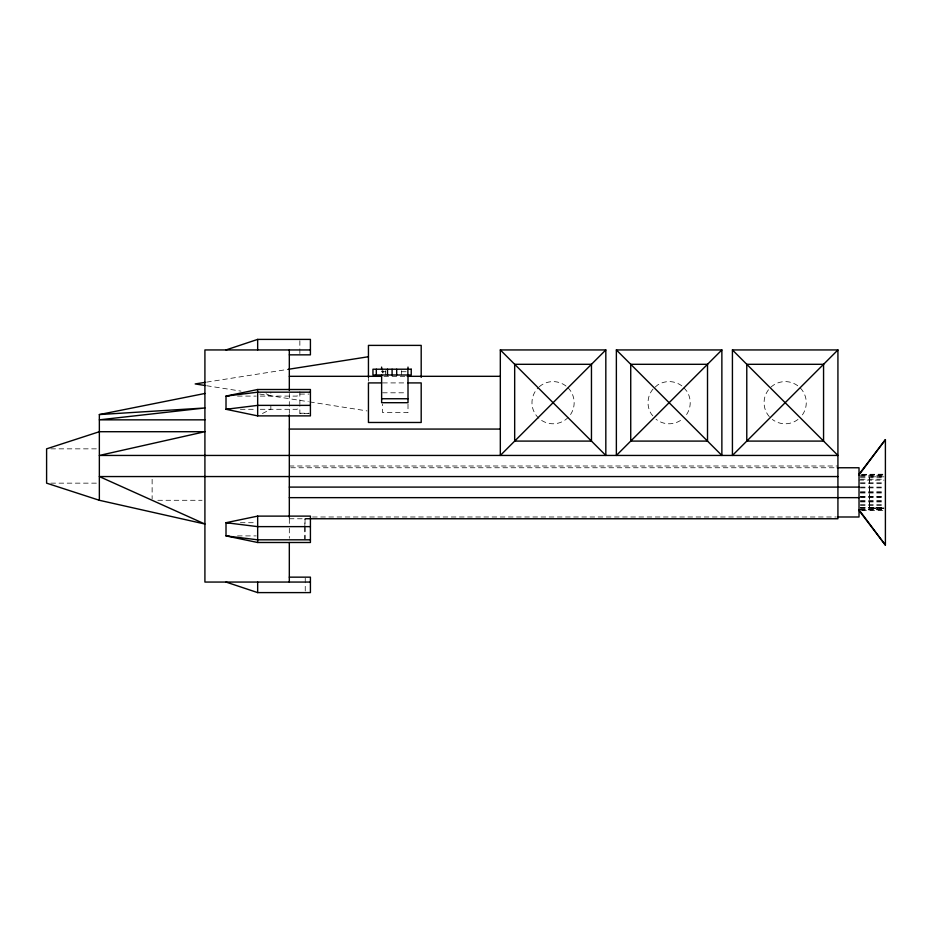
<?xml version="1.0" encoding="UTF-8"?>
<svg xmlns="http://www.w3.org/2000/svg" width="932" height="932" viewBox="0 0 932 932"><rect width="100%" height="100%" fill="white"/><g stroke="black" fill="none" stroke-linecap="round" stroke-linejoin="round"><path stroke-width="0.7" stroke-dasharray="4.66 3.5" d="M655.126 387.13L657.689 384.963A21.098 21.098 0 0 1 683.296 387.071M262.451 413.493L270.851 409.288L270.851 405.373M206.636 382.132L288.256 369.317M385.58 371.728L381.631 371.728L381.631 369.212M401.412 371.728L406.678 371.728M383.902 376.318L407.179 376.318M382.691 382.912L406.935 382.912M382.563 392.803L406.585 392.803M299.859 394.085L309.098 394.085M237.52 396.1L256.218 396.1M260.296 396.1L297.226 396.1L297.226 392.186M240.398 409.288L256.218 409.288M260.296 409.288L297.226 409.288L297.226 406.678M299.859 413.226L309.098 413.226M309.098 413.4L299.859 413.4L299.859 405.49M50.876 448.851L97.93 448.851M289.316 466L837.926 466M290.761 467.759L835.771 467.759M861.797 474.341L884.014 474.225M861.797 474.796L884.014 474.796M861.797 474.971L884.014 474.971M860.411 475.565L884.014 475.565M860.411 476.45L884.014 476.45M883.967 476.823L869.626 476.823L869.626 507.928L883.967 507.928M860.411 477.3L884.014 477.3M860.411 479.188L884.014 479.188M859.024 480.062L884.014 480.143M860.411 482.823L884.014 482.823M50.876 483.149L97.93 483.149M860.411 483.673L884.014 483.673M860.411 487.11L884.014 487.11M860.411 487.867L884.014 487.867M860.411 491.758L884.014 491.758M860.411 492.376L884.014 492.376M860.411 492.993L884.014 492.993M860.411 496.441L884.014 496.441M860.411 496.884L884.014 496.884M860.411 497.641L884.014 497.641M157.834 500.286L202.058 500.286M860.411 500.857L884.014 500.857M860.411 501.078L884.014 501.078M860.411 501.929L884.014 501.929M860.411 504.69L884.014 504.69M860.411 505.563L884.014 505.563M860.411 507.451L884.014 507.451M860.411 507.684L884.014 507.684M860.411 508.301L884.014 508.301M883.967 508.476L869.579 508.476L869.579 475.402M860.411 509.187L884.014 509.187M860.411 509.629L884.014 509.629M860.411 509.955L884.014 509.781M861.797 510.526L884.014 510.41M312.57 516.992L835.771 516.992M289.316 518.751L309.063 518.798M309.028 518.938L304.857 518.938L304.857 526.021M240.398 522.712L256.218 522.712M237.52 535.9L256.218 535.9M206.636 385.732L241.004 391.125M259.62 394.05L308.294 401.692M309.727 401.913L367.01 410.907M266.051 393.712L270.851 396.1L270.851 392.186M683.96 387.852L686.861 391.277A21.098 21.098 0 0 1 684.752 416.872M652.831 415.835L651.375 414.123A21.098 21.098 0 0 1 653.495 388.516M385.498 370.656L385.568 375.002M408.006 404.115L408.006 412.585L382.563 412.585L382.563 404.115M401.412 370.656L401.412 375.002M368.443 378.299L368.443 381.118M305.242 578.155L305.242 591.284M305.032 518.798L305.032 525.904M305.032 526.93L305.032 540.409M304.857 527.279L304.857 538.882M299.859 340.716L299.859 353.88M299.859 391.603L299.859 405.012M289.316 393.432L289.316 413.389M289.316 518.798L289.316 525.508M289.316 528.269L289.316 538.23M152.126 479.339L152.126 498.888M567.984 387.782A21.098 21.098 0 0 1 567.984 417.618A21.098 21.098 0 0 1 538.148 417.618A21.098 21.098 0 0 1 538.148 387.782M539.15 386.838A21.098 21.098 0 0 1 566.982 386.838M680.546 420.437A21.098 21.098 0 0 1 655.988 419.214M769.308 416.616A21.098 21.098 0 0 1 770.251 387.782A21.098 21.098 0 0 1 799.085 386.838A21.098 21.098 0 0 1 801.916 415.544M798.013 419.435A21.098 21.098 0 0 1 772.325 419.435M382.912 373.126L382.831 370.517L382.912 373.126"/><path stroke-width="1.4" d="M859.024 474.971L885.4 439.624L885.4 545.127L859.024 510.526M859.024 474.225L885.4 439.648M605.823 349.943L500.321 455.445L500.321 349.943L605.823 349.943L605.823 455.445L500.321 349.943M721.869 349.943L616.367 455.445L616.367 349.943L721.869 349.943L721.869 455.445L616.367 349.943M837.926 349.943L732.424 455.445L732.424 349.943L837.926 349.943L837.926 518.751L309.68 518.751M226.01 349.943L257.663 339.399L310.414 339.399L310.414 354.847L289.316 354.847M257.663 389.506L226.01 396.1L226.01 409.288L257.663 415.882L310.414 415.882L310.414 389.506L257.663 389.506L257.663 415.882M257.663 516.118L226.01 522.712L226.01 535.9L257.663 542.494L310.414 542.494L310.414 516.118L257.663 516.118L257.663 542.494M837.926 476.555L99.351 476.555L204.912 524.029L99.351 500.286L99.351 414.565L204.912 393.467M205.203 382.365L195.184 383.937L205.203 385.51M288.256 369.317L368.443 356.735M99.351 414.565L204.912 407.971L99.351 419.843L204.912 419.843M310.414 349.943L204.912 349.943L204.912 582.057L310.414 582.057M289.316 376.318L380.99 376.318M407.179 376.318L500.321 376.318M381.631 382.912L368.443 382.912L368.443 422.476L421.194 422.476L421.194 382.912L408.006 382.912M310.414 392.186L257.663 392.186L226.01 396.1L228.888 396.1M381.631 398.745L408.006 398.745M310.414 405.373L257.663 405.373L226.01 409.288L228.888 409.288M289.316 429.07L500.321 429.07M837.227 467.759L859.024 467.759L859.024 516.992L837.227 516.992M289.316 487.098L859.024 487.098M289.316 497.653L859.024 497.653M228.888 522.712L226.01 522.712L257.663 526.627L310.414 526.627M228.888 535.9L226.01 535.9L257.663 539.814L310.414 539.814M289.316 577.153L310.414 577.153L310.414 592.601L257.663 592.601L226.01 582.057M99.351 500.286L46.6 483.149L46.6 448.851L99.351 431.714L204.912 431.714L99.351 455.445L837.926 455.445L732.424 349.943M859.024 509.781L885.4 545.127M421.194 377.39L421.194 345.388L368.443 345.388L368.443 377.39M408.006 367.092L408.006 369.212M408.006 375.002L408.006 402.694L381.631 402.694L381.631 375.002M407.867 369.212L407.867 375.002M396.683 369.212L396.683 375.002M392.092 369.212L392.092 375.002M387.502 369.212L387.502 375.002M381.631 367.092L381.631 369.212M376.318 369.212L376.318 375.002M289.316 349.943L289.316 390.578M289.316 414.822L289.316 517.342M289.316 542.494L289.316 582.057M257.663 339.399L257.663 349.943M257.663 582.057L257.663 592.601M591.459 364.307L514.674 364.307L514.674 441.092L591.459 441.092L591.459 364.307M707.516 364.307L630.731 364.307L630.731 441.092L707.516 441.092L707.516 364.307M823.562 364.307L746.777 364.307L746.777 441.092L823.562 441.092L823.562 364.307M411.233 369.212L372.951 369.212L372.951 375.002L411.233 375.002L411.233 369.212"/></g></svg>
